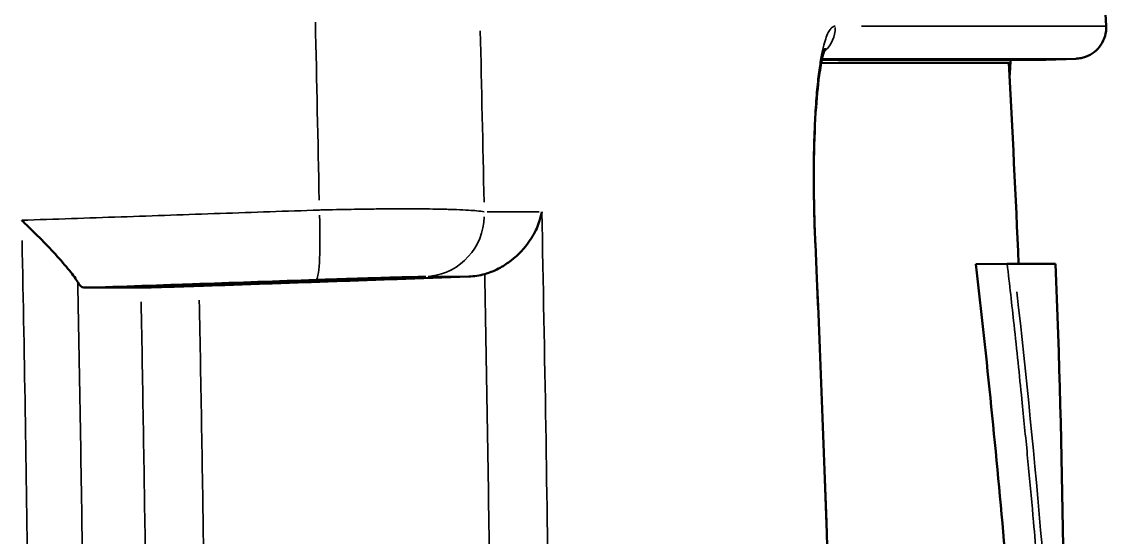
# Model space of a CAD drawing. Header units: millimetres. Extents: x 40 to 2195, y 40 to 1687.
# Drawn here: x 1221.92 to 1239.44, y 1402.46 to 1410.78 of the extents above; entities that cross this region are included whole.
import ezdxf

# ---------------------------------------------------------------- set-up
doc = ezdxf.new("R2010")
doc.units = ezdxf.units.MM
doc.header["$LTSCALE"] = 8
doc.layers.add('Visible (ISO)', color=7, linetype='Continuous', lineweight=50)
doc.layers.add('Visible Narrow (ISO)', color=7, linetype='Continuous', lineweight=35)

msp = doc.modelspace()

# ---------------------------------------------------------------- linework, layer by layer
at = {"layer": 'Visible (ISO)'}
for p, q in [((1234.983, 1410.663), (1234.983, 1410.663)), ((1234.824, 1410.166), (1234.824, 1410.166)), ((1234.917, 1410.166), (1234.917, 1410.166)), ((1238.953, 1410.183), (1238.461, 1410.166)), ((1234.816, 1410.113), (1234.816, 1410.113)), ((1237.837, 1406.872), (1237.331, 1406.867)), ((1237.331, 1406.867), (1237.331, 1406.867)), ((1237.942, 1406.873), (1238.619, 1406.873)), ((1229.142, 1406.665), (1228.123, 1406.63)), ((1227.3, 1406.63), (1228.123, 1406.63))]:
    msp.add_line(p, q, dxfattribs=at)
for radius, start, end in [(400, 3.08241, 4.89586), (398.4, 2.54226, 3.00896)]:
    msp.add_arc((840.014, 1389.201), radius, start, end, dxfattribs=at)
for centre, major_axis, ratio, start_param, end_param in [((806.374, 1388.072), (432.037, 0.003), 0.61559, 0.053335, 0.070718), ((1237.842, 1406.872), (0.101, 0.001), 0.000827, 0.088415, 1.624802), ((1222.875, 1407.489), (0.048, -1.002), 0.227014, 5.852763, 6.272306), ((783.001, 1406.195), (450.633, 0.295), 0.000038, 0.216399, 0.218485), ((783.002, 1406.213), (450.633, 0.278), 0.000029, 0.208837, 0.216399), ((1224.82, 1406.523), (0.999, 0.035), 0.007329, 3.351697, 4.675128), ((878.727, 1389.2), (-0.007, -381.504), 0.911853, 1.616346, 1.616421)]:
    msp.add_ellipse(centre, major_axis=major_axis, ratio=ratio, start_param=start_param, end_param=end_param, dxfattribs=at)
for points, knots in [([(1239.435, 1410.71), (1239.438, 1410.656), (1239.432, 1410.601), (1239.403, 1410.498), (1239.38, 1410.449), (1239.321, 1410.361), (1239.284, 1410.321), (1239.2, 1410.256), (1239.152, 1410.23), (1239.079, 1410.203), (1239.054, 1410.197), (1239.017, 1410.19), (1239.004, 1410.188), (1238.984, 1410.186), (1238.978, 1410.185), (1238.968, 1410.184), (1238.964, 1410.184), (1238.958, 1410.184), (1238.955, 1410.184), (1238.953, 1410.183)], [0, 0, 0, 0, 0.01614638, 0.01614638, 0.03207057, 0.03207057, 0.0480027, 0.0480027, 0.06393422, 0.06393422, 0.07149538, 0.07149538, 0.07539697, 0.07539697, 0.07744082, 0.07744082, 0.07856376, 0.07856376, 0.07980898, 0.07980898, 0.07980898, 0.07980898]), ([(1234.898, 1410.351), (1234.898, 1410.351), (1234.895, 1410.345), (1234.882, 1410.312), (1234.869, 1410.271), (1234.837, 1410.14), (1234.817, 1410.032), (1234.777, 1409.739), (1234.757, 1409.535), (1234.727, 1409.051), (1234.717, 1408.757), (1234.711, 1408.123), (1234.716, 1407.774), (1234.731, 1407.348), (1234.735, 1407.269), (1234.738, 1407.191)], [0.0926658, 0.0926658, 0.0926658, 0.0926658, 0.1160984, 0.1160984, 0.1618646, 0.1618646, 0.2291422, 0.2291422, 0.3171188, 0.3171188, 0.4171329, 0.4171329, 0.5219593, 0.5219593, 0.5455197, 0.5455197, 0.5455197, 0.5455197]), ([(1238.461, 1410.166), (1238.461, 1410.166), (1238.459, 1410.166), (1238.454, 1410.166), (1238.434, 1410.166), (1238.369, 1410.166), (1238.258, 1410.166), (1238.133, 1410.166), (1237.95, 1410.166), (1237.71, 1410.166), (1237.477, 1410.166), (1237.19, 1410.166), (1236.849, 1410.166), (1236.545, 1410.166), (1236.197, 1410.166), (1235.805, 1410.166), (1235.51, 1410.166), (1235.189, 1410.166), (1234.844, 1410.166)], [0.3628018, 0.3628018, 0.3628018, 0.3628018, 0.3871702, 0.3871702, 0.3871702, 0.5, 0.5, 0.5, 0.6271482, 0.6271482, 0.6271482, 0.75, 0.75, 0.75, 0.8597323, 0.8597323, 0.8597323, 0.9427061, 0.9427061, 0.9427061, 0.9427061]), ([(1237.895, 1410.166), (1237.888, 1410.089), (1237.881, 1410), (1237.876, 1409.9), (1237.876, 1409.898), (1237.876, 1409.896)], [0.20095942, 0.20095942, 0.20095942, 0.20095942, 0.25014522, 0.25014522, 0.25105938, 0.25105938, 0.25105938, 0.25105938]), ([(1236.462, 1410.114), (1237.751, 1410.114), (1238.152, 1410.114), (1237.275, 1410.114), (1236.331, 1410.114), (1234.834, 1410.113)], [-9.882473, -9.882473, -9.882473, -9.882473, -4.952944, -4.952944, -1.054327, -1.054327, -1.054327, -1.054327]), ([(1229.398, 1406.705), (1229.467, 1406.725), (1229.533, 1406.751), (1229.663, 1406.814), (1229.726, 1406.853), (1229.9, 1406.977), (1230.005, 1407.079), (1230.15, 1407.276), (1230.199, 1407.359), (1230.255, 1407.484), (1230.271, 1407.526), (1230.301, 1407.622), (1230.311, 1407.664), (1230.317, 1407.696), (1230.319, 1407.703), (1230.32, 1407.711)], [-0.08198527, -0.08198527, -0.08198527, -0.08198527, -0.07108945, -0.07108945, -0.05922366, -0.05922366, -0.03534396, -0.03534396, -0.01884579, -0.01884579, -0.01072119, -0.01072119, 0, 0, 0.0034519, 0.0034519, 0.0034519, 0.0034519]), ([(1221.918, 1407.573), (1221.922, 1407.57), (1221.932, 1407.56), (1221.943, 1407.55), (1222.005, 1407.49), (1222.099, 1407.4), (1222.297, 1407.2), (1222.383, 1407.11), (1222.547, 1406.932), (1222.626, 1406.842), (1222.75, 1406.688), (1222.797, 1406.623), (1222.824, 1406.574)], [-0.1700992, -0.1700992, -0.1700992, -0.1700992, -0.1671667, -0.1642341, -0.1642341, -0.1168573, -0.1168573, -0.0787152, -0.0787152, -0.0377488, -0.0377488, -0.0000014, -0.0000014, -0.0000014, -0.0000014]), ([(1229.398, 1406.705), (1229.356, 1406.694), (1229.314, 1406.684), (1229.228, 1406.671), (1229.185, 1406.667), (1229.142, 1406.665)], [0.0000023, 0.0000023, 0.0000023, 0.0000023, 0.01298326, 0.01298326, 0.02596467, 0.02596467, 0.02596467, 0.02596467]), ([(1223.124, 1406.487), (1224.053, 1406.519), (1224.982, 1406.55), (1225.909, 1406.582), (1226.373, 1406.598), (1226.837, 1406.614), (1227.3, 1406.63)], [0, 0, 0, 0, 0.6666667, 0.6666667, 0.6666667, 1, 1, 1, 1]), ([(1228.123, 1406.63), (1227.752, 1406.617), (1227.01, 1406.591), (1225.897, 1406.553), (1225.155, 1406.527), (1224.783, 1406.514)], [0, 0, 0, 0, 0.3333333, 0.6666667, 1, 1, 1, 1])]:
    msp.add_open_spline(points, degree=3, knots=knots, dxfattribs=at)
for points in [[(1238.953, 1410.183), (1238.953, 1410.183), (1238.953, 1410.183), (1238.953, 1410.183)], [(1234.738, 1407.191), (1235.283, 1395.21), (1235.283, 1383.192), (1234.738, 1371.212)], [(1238.619, 1406.873), (1238.741, 1403.832), (1238.778, 1400.79), (1238.73, 1397.749)]]:
    msp.add_open_spline(points, degree=3, dxfattribs=at)
at = {"layer": 'Visible Narrow (ISO)'}
for p, q in [((1235.486, 1410.71), (1239.424, 1410.71)), ((1234.827, 1410.183), (1234.827, 1410.183)), ((1234.954, 1410.166), (1234.954, 1410.166)), ((1230.275, 1407.711), (1229.437, 1407.711)), ((1234.733, 1407.191), (1234.738, 1407.191))]:
    msp.add_line(p, q, dxfattribs=at)
for centre, major_axis, ratio, start_param, end_param in [((1203.869, 1389.199), (-0.011, 148.222), 0.155437, 4.838879, 4.858439), ((1234.565, 1410.683), (0, 0.5), 0.990415, 3.868747, 4.719129), ((1237.021, 1410.455), (0.001, 2), 0.996869, 1.444286, 1.444333), ((1206.333, 1389.198), (-0.015, 146.416), 0.15876, 4.840212, 4.85931), ((1234.565, 1410.683), (0, 0.5), 0.990416, 3.738324, 3.738412), ((1226.638, 1407.614), (0.034, -0.999), 0.092057, 0.091908, 1.608584), ((1228.413, 1407.664), (0, -1), 0.97767, 0.114791, 1.537942), ((1198.154, 1389.197), (0.003, -148.597), 0.161162, 1.652722, 1.692564), ((781.573, 1406.678), (457.08, -0.011), 0.000022, 6.071851, 6.07847), ((806.379, 1388.159), (432.632, 0.002), 0.615662, 0.037743, 0.068596), ((806.456, 1400.318), (432.294, 0.001), 0.615661, 6.275265, 6.306099), ((1202.265, 1389.196), (0.005, -141.157), 0.154032, 1.662649, 1.691964), ((1203.137, 1389.196), (0.005, -140.544), 0.155203, 1.662877, 1.69267)]:
    msp.add_ellipse(centre, major_axis=major_axis, ratio=ratio, start_param=start_param, end_param=end_param, dxfattribs=at)
msp.add_open_spline([(1235.06, 1410.71), (1235.048, 1410.71), (1235.023, 1410.703), (1234.986, 1410.671), (1234.946, 1410.609), (1234.905, 1410.511), (1234.863, 1410.368), (1234.823, 1410.169), (1234.784, 1409.904), (1234.75, 1409.562), (1234.723, 1409.131), (1234.707, 1408.597), (1234.706, 1407.955), (1234.721, 1407.457), (1234.733, 1407.191)], degree=3, dxfattribs=at)
for points, knots in [([(1238.953, 1410.183), (1238.953, 1410.183), (1238.763, 1410.183), (1237.6, 1410.183), (1235.868, 1410.183), (1234.848, 1410.183)], [0.3628322, 0.3628322, 0.3628322, 0.3628322, 0.5, 0.75, 0.9803409, 0.9803409, 0.9803409, 0.9803409]), ([(1221.918, 1407.573), (1222.453, 1407.592), (1222.988, 1407.61), (1224.057, 1407.647), (1224.591, 1407.666), (1225.659, 1407.702), (1226.192, 1407.721), (1226.726, 1407.739)], [0.0000035, 0.0000035, 0.0000035, 0.0000035, 0.3333333, 0.3333333, 0.6666667, 0.6666667, 1, 1, 1, 1]), ([(1229.39, 1407.711), (1229.358, 1407.717), (1229.316, 1407.722), (1229.264, 1407.727), (1229.227, 1407.73), (1229.184, 1407.733), (1229.136, 1407.736), (1229.078, 1407.74), (1229.013, 1407.743), (1228.942, 1407.746), (1228.9, 1407.747), (1228.856, 1407.749), (1228.809, 1407.75), (1228.778, 1407.751), (1228.745, 1407.752), (1228.711, 1407.753), (1228.647, 1407.754), (1228.579, 1407.755), (1228.507, 1407.756), (1228.436, 1407.757), (1228.362, 1407.758), (1228.285, 1407.758), (1228.238, 1407.758), (1228.189, 1407.759), (1228.14, 1407.759), (1228.136, 1407.759), (1228.133, 1407.759), (1228.13, 1407.759), (1228.042, 1407.759), (1227.952, 1407.758), (1227.859, 1407.758), (1227.765, 1407.757), (1227.669, 1407.757), (1227.57, 1407.755), (1227.535, 1407.755), (1227.5, 1407.755), (1227.464, 1407.754), (1227.409, 1407.753), (1227.353, 1407.752), (1227.296, 1407.751), (1227.141, 1407.749), (1226.981, 1407.746), (1226.82, 1407.742), (1226.789, 1407.741), (1226.757, 1407.74), (1226.726, 1407.739)], [0.0000001, 0.0000001, 0.0000001, 0.0000001, 0.1164705, 0.1164705, 0.1164705, 0.2, 0.2, 0.2, 0.3010385, 0.3010385, 0.3010385, 0.3598008, 0.3598008, 0.3598008, 0.4, 0.4, 0.4, 0.476645, 0.476645, 0.476645, 0.5529005, 0.5529005, 0.5529005, 0.6, 0.6, 0.6, 0.6031701, 0.6031701, 0.6031701, 0.6860821, 0.6860821, 0.6860821, 0.7700941, 0.7700941, 0.7700941, 0.8, 0.8, 0.8, 0.8465283, 0.8465283, 0.8465283, 0.974827, 0.974827, 0.974827, 1, 1, 1, 1]), ([(1230.434, 1400.764), (1230.42, 1401.927), (1230.386, 1404.247), (1230.343, 1406.558), (1230.32, 1407.711)], [0.000005, 0.000005, 0.000005, 0.000005, 0.5, 0.9999934, 0.9999934, 0.9999934, 0.9999934]), ([(1234.733, 1407.191), (1234.766, 1406.468), (1234.797, 1405.726), (1234.828, 1404.963), (1234.858, 1404.217), (1234.886, 1403.452), (1234.913, 1402.664), (1234.922, 1402.408), (1234.93, 1402.149), (1234.938, 1401.888), (1234.961, 1401.181), (1234.982, 1400.458), (1235.002, 1399.72), (1235.021, 1399.004), (1235.039, 1398.275), (1235.054, 1397.535), (1235.065, 1397.005), (1235.076, 1396.469), (1235.085, 1395.929), (1235.099, 1395.1), (1235.11, 1394.26), (1235.119, 1393.412), (1235.128, 1392.575), (1235.135, 1391.73), (1235.138, 1390.879), (1235.14, 1390.437), (1235.141, 1389.994), (1235.142, 1389.549), (1235.143, 1388.108), (1235.136, 1386.653), (1235.122, 1385.204), (1235.114, 1384.47), (1235.105, 1383.737), (1235.093, 1383.009), (1235.083, 1382.373), (1235.072, 1381.741), (1235.059, 1381.115), (1235.046, 1380.482), (1235.032, 1379.856), (1235.016, 1379.238), (1235.001, 1378.606), (1234.983, 1377.984), (1234.965, 1377.375), (1234.959, 1377.16), (1234.952, 1376.947), (1234.946, 1376.735), (1234.923, 1376.019), (1234.899, 1375.323), (1234.874, 1374.644), (1234.848, 1373.946), (1234.822, 1373.267), (1234.794, 1372.605), (1234.774, 1372.132), (1234.754, 1371.668), (1234.733, 1371.212)], [0, 0, 0, 0, 0.072612, 0.072612, 0.072612, 0.143538, 0.143538, 0.143538, 0.166667, 0.166667, 0.166667, 0.229194, 0.229194, 0.229194, 0.289872, 0.289872, 0.289872, 0.333333, 0.333333, 0.333333, 0.400048, 0.400048, 0.400048, 0.46584, 0.46584, 0.46584, 0.5, 0.5, 0.5, 0.610613, 0.610613, 0.610613, 0.666667, 0.666667, 0.666667, 0.715567, 0.715567, 0.715567, 0.76497, 0.76497, 0.76497, 0.815524, 0.815524, 0.815524, 0.833333, 0.833333, 0.833333, 0.893665, 0.893665, 0.893665, 0.955708, 0.955708, 0.955708, 1, 1, 1, 1]), ([(1237.837, 1406.872), (1237.875, 1406.537), (1237.912, 1406.209), (1237.947, 1405.888), (1237.992, 1405.475), (1238.034, 1405.074), (1238.073, 1404.683), (1238.104, 1404.378), (1238.134, 1404.08), (1238.162, 1403.788), (1238.169, 1403.716), (1238.176, 1403.643), (1238.182, 1403.571), (1238.21, 1403.276), (1238.237, 1402.987), (1238.262, 1402.704), (1238.299, 1402.289), (1238.334, 1401.887), (1238.365, 1401.499), (1238.382, 1401.301), (1238.397, 1401.106), (1238.412, 1400.915), (1238.418, 1400.846), (1238.423, 1400.777), (1238.428, 1400.709), (1238.441, 1400.545), (1238.453, 1400.384), (1238.465, 1400.224), (1238.479, 1400.03), (1238.493, 1399.837), (1238.507, 1399.644), (1238.512, 1399.57), (1238.517, 1399.497), (1238.522, 1399.423)], [0, 0, 0, 0, 0.0875493, 0.0875493, 0.0875493, 0.2, 0.2, 0.2, 0.2879261, 0.2879261, 0.2879261, 0.3098527, 0.3098527, 0.3098527, 0.4, 0.4, 0.4, 0.5323759, 0.5323759, 0.5323759, 0.6, 0.6, 0.6, 0.6245174, 0.6245174, 0.6245174, 0.6831636, 0.6831636, 0.6831636, 0.7544802, 0.7544802, 0.7544802, 0.7817741, 0.7817741, 0.7817741, 0.7817741]), ([(1228.448, 1406.665), (1228.427, 1406.665), (1228.399, 1406.665), (1228.364, 1406.664), (1228.34, 1406.664), (1228.311, 1406.663), (1228.279, 1406.663), (1228.219, 1406.662), (1228.146, 1406.66), (1228.062, 1406.658), (1228.041, 1406.657), (1228.019, 1406.657), (1227.996, 1406.656), (1227.884, 1406.653), (1227.756, 1406.65), (1227.616, 1406.645), (1227.476, 1406.641), (1227.324, 1406.637), (1227.166, 1406.631), (1227.129, 1406.63), (1227.091, 1406.629), (1227.054, 1406.628), (1226.93, 1406.624), (1226.802, 1406.62), (1226.673, 1406.615)], [0, 0, 0, 0, 0.1164691, 0.1164691, 0.1164691, 0.2, 0.2, 0.2, 0.3597989, 0.3597989, 0.3597989, 0.4, 0.4, 0.4, 0.6, 0.6, 0.6, 0.8, 0.8, 0.8, 0.8465289, 0.8465289, 0.8465289, 1, 1, 1, 1]), ([(1229.478, 1401.713), (1229.467, 1402.547), (1229.443, 1404.213), (1229.413, 1405.875), (1229.398, 1406.705)], [0, 0, 0, 0, 0.5, 0.999999, 0.999999, 0.999999, 0.999999]), ([(1222.824, 1406.574), (1222.839, 1405.794), (1222.867, 1404.234), (1222.891, 1402.673), (1222.902, 1401.893)], [0, 0, 0, 0, 0.5, 0.9999988, 0.9999988, 0.9999988, 0.9999988]), ([(1226.673, 1406.615), (1226.048, 1406.594), (1224.796, 1406.551), (1223.546, 1406.508), (1222.921, 1406.487)], [0, 0, 0, 0, 0.5, 1, 1, 1, 1])]:
    msp.add_open_spline(points, degree=3, knots=knots, dxfattribs=at)

doc.saveas('drawing.dxf')
